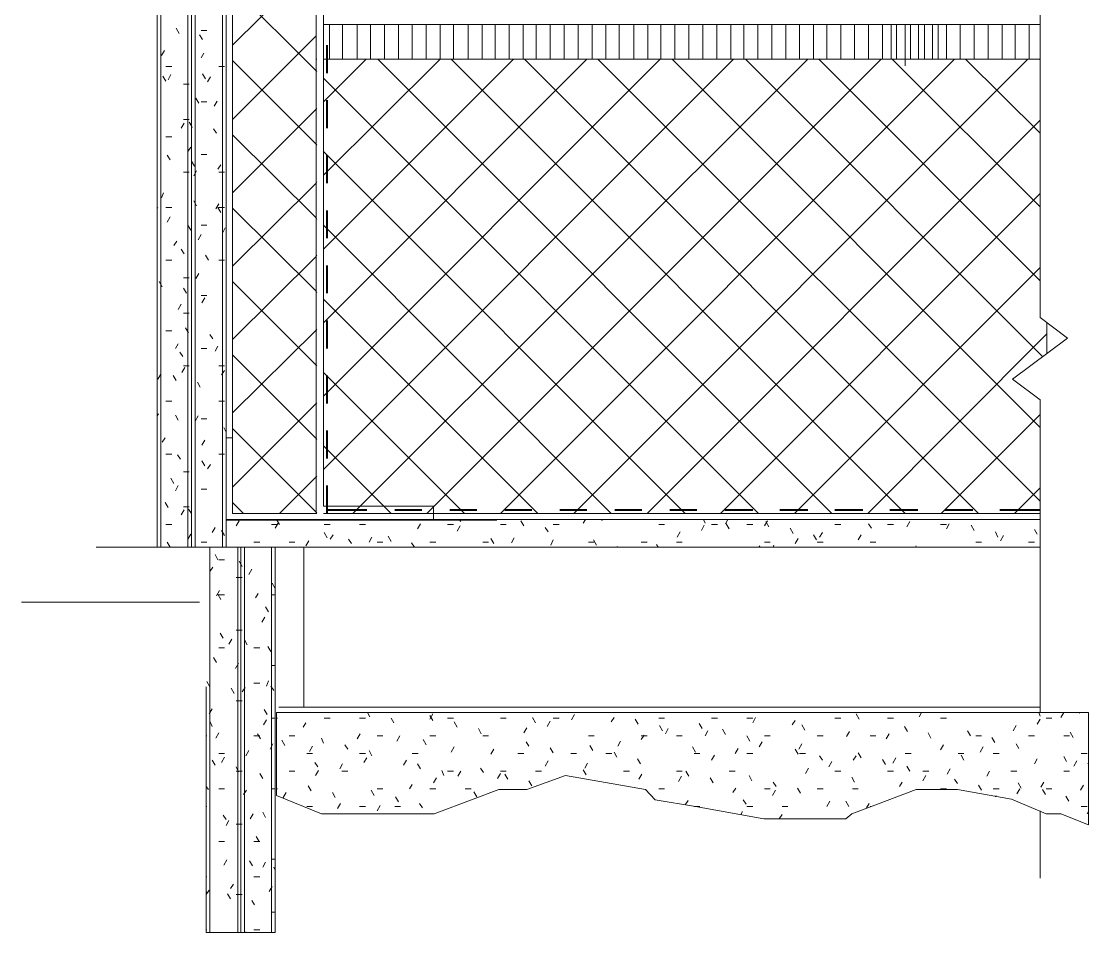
# Model space of a CAD drawing. Header units: inches. Extents: x -293 to 39679, y -468 to 488.
# Drawn here: x 489.35 to 509.2, y 389.05 to 405.99 of the extents above; entities that cross this region are included whole.
import ezdxf

# ---------------------------------------------------------------- set-up
doc = ezdxf.new("R2010")
doc.units = ezdxf.units.IN
doc.header["$MEASUREMENT"] = 0
doc.layers.add('PDF_Geometry', color=7, linetype='Continuous')

msp = doc.modelspace()

# ---------------------------------------------------------------- linework, layer by layer
at = {"layer": 'PDF_Geometry', "color": 253, "lineweight": 9, "true_color": 0xa9a9a9}
for points in [[(491.87344, 412.69463), (491.87344, 396.21502)], [(491.94165, 396.21502), (491.94165, 412.69463)], [(492.4464, 396.21502), (492.4464, 412.70827)], [(492.51461, 396.21502), (492.51461, 412.70827)], [(492.51461, 412.70827), (492.51461, 396.21502)], [(492.58283, 396.21502), (492.58283, 412.70827)], [(493.08758, 396.21502), (493.08758, 412.70827)], [(493.15579, 396.21502), (493.15579, 412.70827)], [(494.97019, 396.97898), (494.97019, 412.70827)], [(493.27857, 412.58549), (493.27857, 396.84255)], [(493.27857, 396.84255), (493.27857, 412.58549)], [(493.27857, 412.58549), (493.27857, 396.84255)], [(494.83377, 396.84255), (494.83377, 412.58549)], [(508.29848, 408.60201), (508.29848, 400.48499)], [(508.29848, 405.92817), (494.97019, 405.92817)], [(494.97019, 405.92817), (494.97019, 405.16421)], [(495.07932, 405.28699), (495.07932, 405.92817)], [(495.32488, 405.28699), (495.32488, 405.92817)], [(495.59772, 405.28699), (495.59772, 405.92817)], [(495.84328, 405.28699), (495.84328, 405.92817)], [(496.10248, 405.28699), (496.10248, 405.92817)], [(496.36168, 405.28699), (496.36168, 405.92817)], [(496.62088, 405.28699), (496.62088, 405.92817)], [(496.88007, 405.28699), (496.88007, 405.92817)], [(497.13927, 405.28699), (497.13927, 405.92817)], [(497.38483, 405.28699), (497.38483, 405.92817)], [(497.65767, 405.28699), (497.65767, 405.92817)], [(497.91687, 405.28699), (497.91687, 405.92817)], [(498.16243, 405.28699), (498.16243, 405.92817)], [(498.42163, 405.28699), (498.42163, 405.92817)], [(498.68083, 405.28699), (498.68083, 405.92817)], [(498.92638, 405.28699), (498.92638, 405.92817)], [(499.18558, 405.28699), (499.18558, 405.92817)], [(499.44478, 405.28699), (499.44478, 405.92817)], [(499.70398, 405.28699), (499.70398, 405.92817)], [(499.96318, 405.28699), (499.96318, 405.92817)], [(500.22238, 405.28699), (500.22238, 405.92817)], [(500.46794, 405.28699), (500.46794, 405.92817)], [(500.74078, 405.28699), (500.74078, 405.92817)], [(500.99998, 405.28699), (500.99998, 405.92817)], [(501.24553, 405.28699), (501.24553, 405.92817)], [(501.50473, 405.28699), (501.50473, 405.92817)], [(501.76393, 405.28699), (501.76393, 405.92817)], [(502.02313, 405.28699), (502.02313, 405.92817)], [(502.28233, 405.28699), (502.28233, 405.92817)], [(502.54153, 405.28699), (502.54153, 405.92817)], [(502.78709, 405.28699), (502.78709, 405.92817)], [(503.04629, 405.28699), (503.04629, 405.92817)], [(503.30549, 405.28699), (503.30549, 405.92817)], [(503.56469, 405.28699), (503.56469, 405.92817)], [(503.82388, 405.28699), (503.82388, 405.92817)], [(504.08308, 405.28699), (504.08308, 405.92817)], [(504.32864, 405.28699), (504.32864, 405.92817)], [(504.58784, 405.28699), (504.58784, 405.92817)], [(504.84704, 405.28699), (504.84704, 405.92817)], [(505.10624, 405.28699), (505.10624, 405.92817)], [(505.36544, 405.28699), (505.36544, 405.92817)], [(505.52914, 405.28699), (505.52914, 405.92817)], [(505.62464, 405.28699), (505.62464, 405.92817)], [(505.78834, 405.16421), (505.78834, 405.92817)], [(505.88384, 405.28699), (505.88384, 405.92817)], [(506.0339, 405.28699), (506.0339, 405.92817)], [(506.14304, 405.28699), (506.14304, 405.92817)], [(506.2931, 405.28699), (506.2931, 405.92817)], [(506.40223, 405.28699), (506.40223, 405.92817)], [(506.5523, 405.28699), (506.5523, 405.92817)], [(506.8115, 405.28699), (506.8115, 405.92817)], [(507.0707, 405.28699), (507.0707, 405.92817)], [(507.32989, 405.28699), (507.32989, 405.92817)], [(507.58909, 405.28699), (507.58909, 405.92817)], [(507.83465, 405.28699), (507.83465, 405.92817)], [(508.09385, 405.28699), (508.09385, 405.92817)], [(492.2827, 405.76446), (492.22813, 405.85996)], [(492.71925, 405.65533), (492.66468, 405.73718)], [(492.69196, 405.81903), (492.8011, 405.81903)], [(492.00986, 405.4507), (491.95529, 405.3552)], [(492.74653, 405.39613), (492.69196, 405.31428)], [(492.03714, 405.15057), (492.14628, 405.15057)], [(493.01937, 405.15057), (493.12851, 405.15057)], [(494.84741, 405.28699), (494.83377, 405.28699)], [(508.29848, 405.28699), (494.97019, 405.28699)], [(505.7747, 405.28699), (494.97019, 405.28699)], [(492.03714, 404.87773), (491.98257, 404.97322)], [(492.13264, 405.00051), (492.07807, 404.90501)], [(492.77381, 404.91866), (492.71925, 405.01415)], [(492.86931, 404.95958), (492.81474, 404.86409)], [(492.36455, 404.82316), (492.47369, 404.82316)], [(492.65104, 404.46847), (492.59647, 404.56396)], [(492.69196, 404.49575), (492.8011, 404.49575)], [(492.99209, 404.50939), (492.93752, 404.4139)], [(492.36455, 404.16834), (492.47369, 404.16834)], [(492.37819, 404.10013), (492.32363, 404.00464)], [(492.51461, 404.04556), (492.47369, 404.11377)], [(492.52826, 404.01828), (492.51461, 404.04556)], [(492.97844, 403.90914), (492.92388, 403.991)], [(492.03714, 403.84093), (492.14628, 403.84093)], [(492.50097, 403.64994), (492.4464, 403.56809)], [(492.11899, 403.41803), (492.06443, 403.49988)], [(492.56918, 403.29525), (492.51461, 403.39074)], [(492.69196, 403.51352), (492.8011, 403.51352)], [(492.36455, 403.18611), (492.47369, 403.18611)], [(492.61011, 403.2134), (492.55554, 403.1179)], [(493.0603, 403.32253), (493.00573, 403.24068)], [(493.01937, 403.18611), (493.12851, 403.18611)], [(491.99622, 402.80414), (491.95529, 402.70864)], [(492.61011, 402.55858), (492.55554, 402.65407)], [(493.01937, 402.59951), (492.9648, 402.50401)], [(491.88708, 402.51765), (491.87344, 402.53129)], [(492.03714, 402.53129), (492.14628, 402.53129)], [(492.11899, 402.35395), (492.06443, 402.25845)], [(493.0603, 402.4358), (493.00573, 402.53129)], [(493.01937, 402.53129), (493.12851, 402.53129)], [(492.50097, 402.10839), (492.4464, 402.20389)], [(492.69196, 402.20389), (492.8011, 402.20389)], [(493.14215, 402.14932), (493.08758, 402.05382)], [(492.69196, 402.02654), (492.63739, 401.93104)], [(492.24177, 401.90376), (492.18721, 401.82191)], [(492.37819, 401.67184), (492.32363, 401.7537)], [(492.82838, 401.54907), (492.77381, 401.64456)], [(492.03714, 401.54907), (492.14628, 401.54907)], [(493.01937, 401.54907), (493.12851, 401.54907)], [(491.96893, 401.05795), (491.91436, 401.15345)], [(492.36455, 401.22166), (492.47369, 401.22166)], [(492.65104, 401.30351), (492.59647, 401.20801)], [(492.41912, 400.93517), (492.36455, 401.03067)], [(492.69196, 400.89425), (492.8011, 400.89425)], [(492.76017, 400.85332), (492.7056, 400.75783)], [(492.32363, 400.73054), (492.26906, 400.63505)], [(492.36455, 400.56684), (492.47369, 400.56684)], [(508.29848, 400.48499), (508.80324, 400.10301)], [(508.42126, 399.81652), (508.42126, 400.38949)], [(492.03714, 400.23943), (492.14628, 400.23943)], [(492.46005, 400.1985), (492.40548, 400.294)], [(492.91023, 400.08937), (492.85567, 400.17122)], [(492.26906, 399.99387), (492.21449, 399.91202)], [(508.80324, 400.10301), (507.78008, 399.33905)], [(492.35091, 399.76196), (492.29634, 399.84381)], [(492.69196, 399.91202), (492.8011, 399.91202)], [(493.00573, 399.95294), (492.95116, 399.85745)], [(492.36455, 399.58461), (492.47369, 399.58461)], [(493.01937, 399.58461), (493.12851, 399.58461)], [(491.94165, 399.43455), (491.88708, 399.33905)], [(492.22813, 399.31177), (492.17356, 399.40726)], [(492.39184, 399.55733), (492.33727, 399.46183)], [(493.12851, 399.50276), (493.07394, 399.4209)], [(492.67832, 399.18899), (492.62375, 399.28448)], [(507.78008, 399.33905), (508.29848, 398.95707)], [(492.03714, 398.92979), (492.14628, 398.92979)], [(493.01937, 398.92979), (493.12851, 398.92979)], [(508.29848, 398.95707), (508.29848, 393.14556)], [(491.90072, 398.69788), (491.87344, 398.65695)], [(492.26906, 398.5751), (492.21449, 398.67059)], [(492.63739, 398.65695), (492.58283, 398.56145)], [(492.69196, 398.60238), (492.8011, 398.60238)], [(493.15579, 398.35682), (493.11487, 398.43868)], [(492.0235, 398.24769), (491.96893, 398.16583)], [(492.76017, 398.20676), (492.7056, 398.11127)], [(493.27857, 398.24769), (493.15579, 398.24769)], [(493.27857, 396.84255), (493.27857, 398.24769)], [(492.03714, 397.94756), (492.14628, 397.94756)], [(492.30998, 397.85207), (492.25542, 397.93392)], [(492.76017, 397.72929), (492.7056, 397.82478)], [(493.01937, 397.94756), (493.12851, 397.94756)], [(492.36455, 397.62015), (492.47369, 397.62015)], [(492.86931, 397.75657), (492.81474, 397.67472)], [(493.15579, 397.702), (493.15579, 397.702)], [(492.18721, 397.40188), (492.13264, 397.49737)], [(492.26906, 397.36095), (492.21449, 397.26546)], [(492.69196, 397.29274), (492.8011, 397.29274)], [(492.07807, 396.95169), (492.0235, 397.04719)], [(492.37819, 396.91077), (492.32363, 396.81527)], [(492.36455, 396.96533), (492.47369, 396.96533)], [(492.51461, 396.84255), (492.46005, 396.92441)], [(492.51461, 396.82891), (492.51461, 396.84255)], [(493.27857, 396.84255), (494.83377, 396.84255)], [(494.83377, 396.84255), (493.27857, 396.84255)], [(493.27857, 396.84255), (494.45179, 396.84255)], [(494.84741, 396.84255), (493.27857, 396.84255)], [(494.45179, 396.84255), (494.84741, 396.84255)], [(497.0165, 396.97898), (494.97019, 396.97898)], [(494.97019, 396.84255), (497.0165, 396.84255)], [(497.0165, 396.84255), (494.97019, 396.84255)], [(497.0165, 396.84255), (497.0165, 396.97898)], [(497.0165, 396.84255), (508.29848, 396.84255)], [(497.0165, 396.71978), (497.0165, 396.84255)], [(497.0165, 396.84255), (498.18971, 396.84255)], [(492.03714, 396.63792), (492.14628, 396.63792)], [(508.29848, 396.73342), (493.15579, 396.73342)], [(493.15579, 396.71978), (497.0165, 396.71978)], [(493.40135, 396.70613), (493.34678, 396.61064)], [(494.0016, 396.63792), (494.11074, 396.63792)], [(494.12438, 396.66521), (494.06981, 396.56971)], [(494.15166, 396.63792), (494.09709, 396.73342)], [(494.98383, 396.63792), (495.09296, 396.63792)], [(495.63865, 396.63792), (495.74778, 396.63792)], [(496.77094, 396.65157), (496.71637, 396.55607)], [(497.0165, 396.71978), (498.18971, 396.71978)], [(497.27569, 396.63792), (497.38483, 396.63792)], [(497.50761, 396.61064), (497.45304, 396.51515)], [(497.52125, 396.69249), (497.49397, 396.73342)], [(498.25792, 396.63792), (498.36706, 396.63792)], [(498.69447, 396.61064), (498.6399, 396.70613)], [(499.24015, 396.63792), (499.34929, 396.63792)], [(499.8404, 396.73342), (499.79948, 396.66521)], [(500.15417, 396.70613), (500.14053, 396.73342)], [(501.20461, 396.63792), (501.31374, 396.63792)], [(502.05042, 396.62428), (501.99585, 396.52879)], [(502.06406, 396.66521), (502.03677, 396.73342)], [(502.18684, 396.63792), (502.29597, 396.63792)], [(502.48696, 396.73342), (502.44604, 396.65157)], [(502.51425, 396.55607), (502.45968, 396.65157)], [(502.84166, 396.63792), (502.95079, 396.63792)], [(503.22363, 396.70613), (503.16907, 396.61064)], [(503.25092, 396.597), (503.19635, 396.69249)], [(504.4787, 396.63792), (504.58784, 396.63792)], [(505.16081, 396.56971), (505.10624, 396.65157)], [(505.46093, 396.63792), (505.57007, 396.63792)], [(505.87019, 396.69249), (505.81563, 396.597)], [(506.44316, 396.63792), (506.5523, 396.63792)], [(506.60687, 396.65157), (506.5523, 396.55607)], [(507.0707, 396.52879), (507.01613, 396.62428)], [(492.50097, 396.46058), (492.4464, 396.36508)], [(492.95116, 396.58336), (492.89659, 396.48786)], [(493.12851, 396.43329), (493.07394, 396.52879)], [(495.0384, 396.39237), (494.98383, 396.48786)], [(495.14753, 396.44693), (495.09296, 396.36508)], [(495.87056, 396.40601), (495.81599, 396.31051)], [(496.22526, 396.32416), (496.17069, 396.41965)], [(498.51712, 396.39237), (498.46255, 396.29687)], [(499.14466, 396.5015), (499.09009, 396.58336)], [(501.60023, 396.5015), (501.54566, 396.40601)], [(503.70111, 396.47422), (503.64654, 396.56971)], [(504.13765, 396.35144), (504.08308, 396.44693)], [(504.24679, 396.48786), (504.19222, 396.40601)], [(504.96982, 396.44693), (504.91525, 396.35144)], [(507.50724, 396.40601), (507.46632, 396.5015)], [(507.61638, 396.43329), (507.56181, 396.3378)], [(508.24391, 396.46058), (508.18934, 396.54243)], [(490.74115, 396.21502), (491.87344, 396.21502)], [(491.87344, 396.21502), (492.51461, 396.21502)], [(492.11899, 396.21502), (492.06443, 396.31051)], [(492.51461, 396.21502), (493.15579, 396.21502)], [(492.69196, 396.31051), (492.8011, 396.31051)], [(492.85567, 389.05294), (492.85567, 396.21502)], [(493.15579, 396.21502), (508.29848, 396.21502)], [(493.15579, 396.21502), (508.29848, 396.21502)], [(493.42863, 396.21502), (493.15579, 396.21502)], [(493.37406, 389.05294), (493.37406, 396.21502)], [(493.42863, 389.05294), (493.42863, 396.21502)], [(494.06981, 396.21502), (493.42863, 396.21502)], [(493.42863, 396.21502), (493.42863, 389.05294)], [(493.49684, 389.05294), (493.49684, 396.21502)], [(493.67419, 396.31051), (493.78333, 396.31051)], [(494.0016, 389.05294), (494.0016, 396.21502)], [(494.06981, 389.05294), (494.06981, 396.21502)], [(494.32901, 396.31051), (494.43815, 396.31051)], [(494.60185, 396.21502), (494.60185, 393.24105)], [(494.69734, 396.3378), (494.64278, 396.2423)], [(495.48858, 396.28323), (495.43402, 396.36508)], [(495.96606, 396.31051), (496.07519, 396.31051)], [(496.6618, 396.21502), (496.60723, 396.29687)], [(496.94829, 396.31051), (497.05742, 396.31051)], [(497.93051, 396.31051), (498.03965, 396.31051)], [(498.13514, 396.28323), (498.08058, 396.37872)], [(499.24015, 396.35144), (499.19923, 396.25595)], [(499.89497, 396.31051), (500.00411, 396.31051)], [(500.04503, 396.25595), (499.99046, 396.35144)], [(500.44065, 396.21502), (500.42701, 396.22866)], [(500.8772, 396.31051), (500.98634, 396.31051)], [(501.19097, 396.21502), (501.16368, 396.26959)], [(501.53202, 396.31051), (501.64115, 396.31051)], [(503.08721, 396.21502), (503.07357, 396.2423)], [(503.16907, 396.31051), (503.2782, 396.31051)], [(503.34641, 396.25595), (503.33277, 396.21502)], [(503.7966, 396.37872), (503.74203, 396.28323)], [(504.15129, 396.31051), (504.26043, 396.31051)], [(505.13352, 396.31051), (505.24266, 396.31051)], [(505.99297, 396.2423), (505.97933, 396.21502)], [(507.09798, 396.31051), (507.20712, 396.31051)], [(508.08021, 396.31051), (508.18934, 396.31051)], [(493.00573, 395.9831), (492.95116, 396.0786)], [(492.91023, 395.84668), (492.85567, 395.76483)], [(493.01937, 395.9831), (493.12851, 395.9831)], [(493.42863, 395.90125), (493.40135, 395.95582)], [(493.45592, 395.86033), (493.42863, 395.90125)], [(493.63326, 395.80576), (493.5787, 395.71026)], [(493.34678, 395.6557), (493.42863, 395.6557)], [(493.42863, 395.6557), (493.45592, 395.6557)], [(493.03301, 395.41014), (492.97844, 395.31464)], [(494.06981, 395.45106), (494.01524, 395.54656)], [(493.0603, 395.24643), (493.00573, 395.34193)], [(493.01937, 395.32829), (493.12851, 395.32829)], [(493.75604, 395.35557), (493.70147, 395.27372)], [(494.0016, 395.32829), (494.06981, 395.32829)], [(489.34966, 395.19187), (492.66468, 395.19187)], [(493.94703, 395.01452), (493.89246, 395.11001)], [(493.87882, 394.91902), (493.82425, 394.82353)], [(493.10122, 394.5234), (493.04666, 394.6189)], [(493.34678, 394.67347), (493.42863, 394.67347)], [(493.42863, 394.67347), (493.45592, 394.67347)], [(493.26493, 394.50976), (493.21036, 394.41427)], [(493.55141, 394.40063), (493.49684, 394.49612)], [(493.01937, 394.34606), (493.12851, 394.34606)], [(493.67419, 394.34606), (493.78333, 394.34606)], [(493.98796, 394.27785), (493.93339, 394.37334)], [(492.97844, 394.07322), (492.92388, 394.16871)], [(493.38771, 394.05957), (493.33314, 393.96408)], [(494.0016, 394.01865), (494.06981, 394.01865)], [(492.78746, 393.62303), (492.78746, 389.05294)], [(492.85567, 393.62303), (492.8011, 393.71852)], [(493.67419, 393.69124), (493.78333, 393.69124)], [(493.94703, 393.73216), (493.90611, 393.63667)], [(494.04253, 393.55482), (493.98796, 393.63667)], [(493.30585, 393.50025), (493.25129, 393.59574)], [(493.51049, 393.60939), (493.45592, 393.52753)], [(492.89659, 393.21377), (492.84202, 393.11827)], [(493.34678, 393.36383), (493.42863, 393.36383)], [(493.42863, 393.36383), (493.45592, 393.36383)], [(493.91975, 393.10463), (493.86518, 393.20012)], [(494.0016, 393.03642), (494.06981, 393.03642)], [(494.09709, 393.03642), (494.11074, 393.03642)], [(494.98383, 393.03642), (495.09296, 393.03642)], [(495.63865, 393.03642), (495.74778, 393.03642)], [(495.82964, 393.0637), (495.78871, 393.14556)], [(496.27982, 392.95457), (496.22526, 393.03642)], [(497.00285, 393.11827), (496.94829, 393.02278)], [(497.00285, 392.99549), (496.94829, 393.09099)], [(497.27569, 393.03642), (497.38483, 393.03642)], [(497.39847, 393.14556), (497.38483, 393.14556)], [(498.25792, 393.03642), (498.36706, 393.03642)], [(498.91274, 392.95457), (498.85817, 393.05006)], [(499.24015, 393.03642), (499.34929, 393.03642)], [(499.63577, 393.10463), (499.5812, 393.00914)], [(500.37244, 393.05006), (500.31787, 392.96821)], [(500.82263, 392.92728), (500.76806, 393.02278)], [(501.20461, 393.03642), (501.31374, 393.03642)], [(502.18684, 393.03642), (502.29597, 393.03642)], [(502.84166, 393.03642), (502.95079, 393.03642)], [(503.00536, 393.05006), (502.95079, 392.95457)], [(504.4787, 393.03642), (504.58784, 393.03642)], [(504.92889, 393.02278), (504.87432, 393.11827)], [(505.46093, 393.03642), (505.57007, 393.03642)], [(506.08847, 393.14556), (506.04754, 393.0637)], [(506.44316, 393.03642), (506.5523, 393.03642)], [(508.29848, 393.02278), (508.24391, 392.92728)], [(508.29848, 393.07735), (508.2712, 393.14556)], [(508.40762, 393.03642), (508.51675, 393.03642)], [(508.73503, 393.14556), (508.68046, 393.05006)], [(509.03515, 393.13191), (509.02151, 393.14556)], [(492.89659, 392.88636), (492.85567, 392.98185)], [(493.90611, 393.00914), (493.85154, 392.91364)], [(494.64278, 392.95457), (494.58821, 392.87271)], [(497.45304, 392.87271), (497.39847, 392.96821)], [(497.90323, 392.74994), (497.84866, 392.84543)], [(498.74904, 392.85907), (498.69447, 392.76358)], [(499.18558, 392.98185), (499.13101, 392.88636)], [(501.27282, 392.8045), (501.21825, 392.9)], [(501.38196, 392.84543), (501.32739, 392.74994)], [(502.00949, 392.84543), (501.95492, 392.94092)], [(502.44604, 392.73629), (502.39147, 392.83179)], [(503.74203, 392.99549), (503.68746, 392.91364)], [(503.91938, 392.81815), (503.86481, 392.91364)], [(505.82927, 392.79086), (505.7747, 392.88636)], [(507.84829, 392.9), (507.79372, 392.8045)], [(492.78746, 392.70901), (492.8011, 392.70901)], [(493.01937, 392.76358), (492.9648, 392.66808)], [(493.67419, 392.70901), (493.78333, 392.70901)], [(493.79697, 392.65444), (493.7424, 392.74994)], [(494.24716, 392.53166), (494.19259, 392.62716)], [(494.32901, 392.70901), (494.43815, 392.70901)], [(494.97019, 392.57259), (494.92926, 392.66808)], [(495.65229, 392.74994), (495.59772, 392.65444)], [(495.96606, 392.70901), (496.07519, 392.70901)], [(496.38896, 392.70901), (496.33439, 392.61352)], [(496.88007, 392.54531), (496.82551, 392.6408)], [(496.94829, 392.70901), (497.05742, 392.70901)], [(497.93051, 392.70901), (498.03965, 392.70901)], [(499.89497, 392.70901), (500.00411, 392.70901)], [(500.93177, 392.72265), (500.8772, 392.6408)], [(500.8772, 392.70901), (500.98634, 392.70901)], [(501.53202, 392.70901), (501.64115, 392.70901)], [(502.11863, 392.8045), (502.06406, 392.70901)], [(502.89622, 392.61352), (502.84166, 392.70901)], [(503.16907, 392.70901), (503.2782, 392.70901)], [(504.15129, 392.70901), (504.26043, 392.70901)], [(504.75154, 392.79086), (504.69698, 392.69537)], [(505.13352, 392.70901), (505.24266, 392.70901)], [(505.48822, 392.74994), (505.43365, 392.65444)], [(506.26581, 392.66808), (506.21125, 392.76358)], [(507.00248, 392.70901), (506.94792, 392.8045)], [(507.09798, 392.70901), (507.20712, 392.70901)], [(507.45267, 392.58623), (507.3981, 392.68173)], [(508.08021, 392.70901), (508.18934, 392.70901)], [(508.73503, 392.70901), (508.84416, 392.70901)], [(508.91237, 392.68173), (508.85781, 392.77722)], [(493.5787, 392.43617), (493.52413, 392.34067)], [(494.02888, 392.55895), (493.97432, 392.46345)], [(494.76556, 392.51802), (494.71099, 392.42253)], [(495.42037, 392.46345), (495.36581, 392.54531)], [(495.87056, 392.34067), (495.81599, 392.43617)], [(497.39847, 392.50438), (497.3439, 392.40888)], [(498.13514, 392.46345), (498.08058, 392.36796)], [(498.78996, 392.51802), (498.7354, 392.59987)], [(499.24015, 392.39524), (499.18558, 392.49074)], [(499.97682, 392.43617), (499.92225, 392.53166)], [(500.49522, 392.61352), (500.44065, 392.51802)], [(501.88671, 392.40888), (501.83214, 392.50438)], [(502.67795, 392.47709), (502.62338, 392.3816)], [(503.12814, 392.59987), (503.07357, 392.50438)], [(503.7966, 392.36796), (503.74203, 392.46345)], [(503.86481, 392.55895), (503.81024, 392.46345)], [(506.49773, 392.54531), (506.44316, 392.44981)], [(507.2344, 392.50438), (507.17983, 392.40888)], [(507.90286, 392.47709), (507.84829, 392.55895)], [(492.95116, 392.16333), (492.89659, 392.25882)], [(493.01937, 392.3816), (493.12851, 392.3816)], [(493.12851, 392.31339), (493.07394, 392.2179)], [(494.65642, 392.3816), (494.76556, 392.3816)], [(495.63865, 392.3816), (495.74778, 392.3816)], [(495.77507, 392.29975), (495.7205, 392.2179)], [(496.51174, 392.25882), (496.45717, 392.16333)], [(496.62088, 392.3816), (496.73001, 392.3816)], [(498.58533, 392.3816), (498.69447, 392.3816)], [(499.14466, 392.24518), (499.09009, 392.14969)], [(499.56756, 392.3816), (499.6767, 392.3816)], [(500.22238, 392.3816), (500.33152, 392.3816)], [(500.42701, 392.31339), (500.37244, 392.40888)], [(500.86356, 392.19061), (500.80899, 392.28611)], [(501.85943, 392.3816), (501.96856, 392.3816)], [(502.24141, 392.35432), (502.18684, 392.25882)], [(502.84166, 392.3816), (502.95079, 392.3816)], [(503.82388, 392.3816), (503.93302, 392.3816)], [(504.24679, 392.25882), (504.19222, 392.34067)], [(504.42414, 392.23154), (504.36957, 392.13604)], [(504.87432, 392.34067), (504.81975, 392.25882)], [(504.96982, 392.29975), (504.91525, 392.39524)], [(505.42001, 392.17697), (505.36544, 392.27246)], [(505.61099, 392.29975), (505.55643, 392.20425)], [(505.78834, 392.3816), (505.89748, 392.3816)], [(506.77057, 392.3816), (506.87971, 392.3816)], [(506.87971, 392.25882), (506.82514, 392.35432)], [(507.42539, 392.3816), (507.53453, 392.3816)], [(508.24391, 392.28611), (508.18934, 392.19061)], [(508.7896, 392.23154), (508.73503, 392.32703)], [(508.98058, 392.24518), (508.92602, 392.14969)], [(509.06244, 392.3816), (509.17157, 392.3816)], [(493.38771, 392.04055), (493.34678, 392.13604)], [(493.34678, 392.05419), (493.42863, 392.05419)], [(493.42863, 392.05419), (493.45592, 392.05419)], [(494.32901, 392.05419), (494.43815, 392.05419)], [(494.86105, 392.13604), (494.80648, 392.2179)], [(494.87469, 392.06783), (494.82012, 391.97234)], [(495.32488, 392.19061), (495.27031, 392.09512)], [(495.31124, 392.05419), (495.42037, 392.05419)], [(496.77094, 392.09512), (496.71637, 392.19061)], [(497.20748, 391.97234), (497.16656, 392.06783)], [(497.27569, 392.05419), (497.38483, 392.05419)], [(497.52125, 392.05419), (497.46668, 391.9587)], [(497.94416, 392.02691), (497.88959, 392.10876)], [(498.25792, 392.05419), (498.36706, 392.05419)], [(498.91274, 392.05419), (499.02188, 392.05419)], [(499.85404, 391.98598), (499.79948, 392.08148)], [(499.88133, 392.20425), (499.82676, 392.10876)], [(500.54979, 392.05419), (500.65893, 392.05419)], [(501.53202, 392.05419), (501.64115, 392.05419)], [(501.76393, 391.9587), (501.70936, 392.05419)], [(502.51425, 392.05419), (502.62338, 392.05419)], [(503.98759, 392.10876), (503.93302, 392.01326)], [(504.4787, 392.05419), (504.58784, 392.05419)], [(505.46093, 392.05419), (505.57007, 392.05419)], [(505.87019, 392.05419), (505.81563, 392.14969)], [(506.11575, 392.05419), (506.22489, 392.05419)], [(506.62051, 392.09512), (506.56594, 391.99962)], [(507.35718, 392.05419), (507.30261, 391.9587)], [(507.7528, 392.05419), (507.86193, 392.05419)], [(508.73503, 392.05419), (508.84416, 392.05419)], [(509.19886, 392.19061), (509.18521, 392.20425)], [(493.83789, 391.91777), (493.78333, 392.01326)], [(497.07106, 391.93141), (497.0165, 391.83592)], [(498.25792, 392.01326), (498.20335, 391.91777)], [(498.39434, 391.90413), (498.33978, 391.99962)], [(498.84453, 391.78135), (498.78996, 391.87684)], [(500.89084, 391.99962), (500.83627, 391.90413)], [(501.62751, 391.9587), (501.57294, 391.8632)], [(502.21412, 391.83592), (502.15955, 391.93141)], [(502.93715, 391.87684), (502.88258, 391.97234)], [(503.38734, 391.76771), (503.33277, 391.84956)], [(504.84704, 391.84956), (504.79247, 391.94505)], [(505.73377, 391.84956), (505.6792, 391.76771)], [(506.17032, 391.97234), (506.11575, 391.87684)], [(506.75693, 391.82228), (506.70236, 391.90413)], [(507.94379, 391.74042), (507.88922, 391.83592)], [(508.36669, 391.84956), (508.31212, 391.75407)], [(492.82838, 391.71314), (492.78746, 391.76771)], [(493.01937, 391.72678), (493.12851, 391.72678)], [(493.53777, 391.6995), (493.4832, 391.61764)], [(494.0016, 391.72678), (494.06981, 391.72678)], [(494.09709, 391.72678), (494.11074, 391.72678)], [(494.27444, 391.65857), (494.21987, 391.56308)], [(494.73827, 391.68586), (494.6837, 391.78135)], [(495.18846, 391.56308), (495.13389, 391.65857)], [(495.91149, 391.604), (495.85692, 391.6995)], [(495.96606, 391.72678), (496.07519, 391.72678)], [(496.62088, 391.80863), (496.56631, 391.72678)], [(496.94829, 391.72678), (497.05742, 391.72678)], [(497.6031, 391.72678), (497.71224, 391.72678)], [(497.82138, 391.57672), (497.76681, 391.67221)], [(501.20461, 391.72678), (501.31374, 391.72678)], [(502.63703, 391.74042), (502.58246, 391.65857)], [(503.16907, 391.72678), (503.2782, 391.72678)], [(503.3737, 391.6995), (503.31913, 391.604)], [(503.83753, 391.64493), (503.78296, 391.74042)], [(504.15129, 391.72678), (504.26043, 391.72678)], [(504.80611, 391.72678), (504.91525, 391.72678)], [(506.44316, 391.72678), (506.5523, 391.72678)], [(507.20712, 391.6995), (507.15255, 391.79499)], [(507.42539, 391.72678), (507.53453, 391.72678)], [(507.9165, 391.72678), (507.86193, 391.63129)], [(508.39398, 391.61764), (508.33941, 391.71314)], [(508.40762, 391.72678), (508.51675, 391.72678)], [(509.10336, 391.79499), (509.04879, 391.6995)], [(495.28395, 391.45394), (495.22939, 391.35845)], [(496.36168, 391.48122), (496.30711, 391.57672)], [(496.81186, 391.37209), (496.7573, 391.45394)], [(501.75029, 391.50851), (501.69572, 391.42666)], [(502.82801, 391.4403), (502.77345, 391.52215)], [(504.38321, 391.49487), (504.32864, 391.39937)], [(504.7379, 391.39937), (504.68333, 391.49487)], [(505.11988, 391.45394), (505.06531, 391.37209)], [(507.47996, 391.604), (507.46632, 391.57672)], [(508.83052, 391.49487), (508.77595, 391.59036)], [(492.78746, 391.39937), (492.8011, 391.39937)], [(493.15579, 391.15381), (493.10122, 391.23567)], [(493.66055, 391.26295), (493.60598, 391.16746)], [(493.89246, 391.19474), (493.83789, 391.29024)], [(494.65642, 391.39937), (494.76556, 391.39937)], [(495.63865, 391.39937), (495.74778, 391.39937)], [(496.02062, 391.41301), (495.96606, 391.31752)], [(496.29347, 391.39937), (496.4026, 391.39937)], [(501.85943, 391.39937), (501.96856, 391.39937)], [(502.7598, 391.30388), (502.73252, 391.24931)], [(502.84166, 391.39937), (502.95079, 391.39937)], [(503.49647, 391.24931), (503.44191, 391.16746)], [(503.49647, 391.39937), (503.60561, 391.39937)], [(505.13352, 391.39937), (505.14716, 391.39937)], [(508.29848, 391.31752), (508.29848, 390.06245)], [(509.06244, 391.39937), (509.17157, 391.39937)], [(509.19886, 391.30388), (509.17157, 391.26295)], [(493.21036, 391.14017), (493.15579, 391.04468)], [(493.34678, 391.07196), (493.42863, 391.07196)], [(493.42863, 391.07196), (493.45592, 391.07196)], [(493.76968, 390.74455), (493.71512, 390.84005)], [(493.01937, 390.74455), (493.12851, 390.74455)], [(493.67419, 390.74455), (493.78333, 390.74455)], [(493.16943, 390.4035), (493.11487, 390.30801)], [(493.64691, 390.29436), (493.59234, 390.38986)], [(493.89246, 390.36258), (493.83789, 390.26708)], [(494.0016, 390.41714), (494.06981, 390.41714)], [(494.06981, 390.21251), (494.04253, 390.26708)], [(492.78746, 390.08973), (492.8011, 390.08973)], [(493.67419, 390.08973), (493.78333, 390.08973)], [(492.84202, 389.84418), (492.78746, 389.76232)], [(493.29221, 389.95331), (493.23764, 389.87146)], [(494.01524, 389.91239), (493.96067, 389.81689)], [(492.8011, 389.80325), (492.78746, 389.80325)], [(493.23764, 389.68047), (493.18308, 389.77597)], [(493.34678, 389.76232), (493.42863, 389.76232)], [(493.42863, 389.76232), (493.45592, 389.76232)], [(493.68783, 389.57134), (493.63326, 389.65319)], [(494.0016, 389.43491), (494.06981, 389.43491)], [(492.78746, 389.10751), (492.8011, 389.10751)], [(492.8011, 389.10751), (492.78746, 389.10751)], [(492.78746, 389.05294), (493.42863, 389.05294)], [(493.42863, 389.05294), (494.06981, 389.05294)], [(493.52413, 389.06658), (493.52413, 389.05294)], [(493.67419, 389.10751), (493.78333, 389.10751)]]:
    msp.add_lwpolyline(points, dxfattribs=at)
at = {"layer": 'PDF_Geometry', "color": 253, "lineweight": 9, "true_color": 0xb1b1b1}
for points in [[(493.27857, 405.54619), (494.83377, 407.08774)], [(494.83377, 405.06872), (493.27857, 406.62391)], [(493.27857, 404.16834), (494.83377, 405.72354)], [(494.83377, 403.70451), (493.27857, 405.25971)], [(494.97019, 404.49575), (495.76143, 405.28699)], [(494.97019, 403.13155), (497.13927, 405.28699)], [(494.97019, 401.7537), (498.50348, 405.28699)], [(494.97019, 400.38949), (499.86769, 405.28699)], [(494.97019, 399.02528), (501.23189, 405.28699)], [(494.97019, 397.66108), (502.5961, 405.28699)], [(495.51587, 396.84255), (503.97395, 405.28699)], [(504.42414, 396.84255), (495.9797, 405.28699)], [(496.89372, 396.84255), (505.33815, 405.28699)], [(505.78834, 396.84255), (497.3439, 405.28699)], [(498.25792, 396.84255), (506.70236, 405.28699)], [(507.15255, 396.84255), (498.70811, 405.28699)], [(499.62213, 396.84255), (508.06657, 405.28699)], [(508.29848, 397.07447), (500.07232, 405.28699)], [(508.29848, 398.43868), (501.45017, 405.28699)], [(508.33941, 399.76196), (502.81437, 405.28699)], [(508.29848, 401.16709), (504.17858, 405.28699)], [(508.29848, 402.54494), (505.54278, 405.28699)], [(508.29848, 403.90914), (506.90699, 405.28699)], [(508.29848, 405.27335), (508.28484, 405.28699)], [(494.84741, 405.05508), (494.83377, 405.06872)], [(503.05993, 396.84255), (494.97019, 404.9323)], [(493.27857, 402.80414), (494.83377, 404.35933)], [(494.83377, 404.35933), (494.84741, 404.37297)], [(500.98634, 396.84255), (508.29848, 404.1547)], [(494.83377, 402.34031), (493.27857, 403.88186)], [(494.84741, 403.69087), (494.83377, 403.70451)], [(501.69572, 396.84255), (494.97019, 403.56809)], [(493.27857, 401.43993), (494.83377, 402.98148)], [(494.83377, 402.98148), (494.84741, 403.00877)], [(502.35054, 396.84255), (508.29848, 402.79049)], [(494.83377, 400.9761), (493.27857, 402.51765)], [(494.84741, 402.31302), (494.83377, 402.34031)], [(500.31787, 396.84255), (494.97019, 402.20389)], [(493.27857, 400.07572), (494.83377, 401.61728)], [(494.83377, 401.61728), (494.84741, 401.64456)], [(503.72839, 396.84255), (508.29848, 401.41265)], [(494.83377, 399.59825), (493.27857, 401.15345)], [(494.84741, 400.94882), (494.83377, 400.9761)], [(498.95367, 396.84255), (494.97019, 400.82604)], [(493.27857, 398.71152), (494.83377, 400.25307)], [(494.83377, 400.25307), (494.84741, 400.26671)], [(505.0926, 396.84255), (508.42126, 400.18486)], [(494.83377, 398.23405), (493.27857, 399.78924)], [(494.84741, 399.58461), (494.83377, 399.59825)], [(497.58946, 396.84255), (494.97019, 399.46183)], [(493.27857, 397.33367), (494.83377, 398.88886)], [(494.83377, 398.88886), (494.84741, 398.90251)], [(506.4568, 396.84255), (508.29848, 398.68423)], [(494.83377, 396.86984), (493.27857, 398.42503)], [(494.84741, 398.2204), (494.83377, 398.23405)], [(496.22526, 396.84255), (494.97019, 398.09762)], [(494.15166, 396.84255), (494.83377, 397.52466)], [(494.83377, 397.52466), (494.84741, 397.5383)], [(507.82101, 396.84255), (508.29848, 397.32003)], [(493.4832, 396.84255), (493.27857, 397.04719)], [(494.84741, 396.8562), (494.83377, 396.86984)]]:
    msp.add_lwpolyline(points, dxfattribs=at)
at = {"layer": 'PDF_Geometry', "color": 253, "lineweight": 40, "true_color": 0xa9a9a9}
for points in [[(495.0384, 405.02779), (495.0384, 405.54619)], [(495.0384, 404.00464), (495.0384, 404.52304)], [(495.0384, 402.98148), (495.0384, 403.49988)], [(495.0384, 401.95833), (495.0384, 402.47673)], [(495.0384, 400.93517), (495.0384, 401.45357)], [(495.0384, 399.91202), (495.0384, 400.43042)], [(495.0384, 398.88886), (495.0384, 399.40726)], [(495.0384, 397.86571), (495.0384, 398.38411)], [(495.0384, 396.84255), (495.0384, 397.36095)], [(495.0384, 396.91077), (495.77507, 396.91077)], [(496.29347, 396.91077), (496.79822, 396.91077)], [(497.31662, 396.91077), (497.82138, 396.91077)], [(498.33978, 396.91077), (498.84453, 396.91077)], [(499.36293, 396.91077), (499.86769, 396.91077)], [(500.38608, 396.91077), (500.89084, 396.91077)], [(501.40924, 396.91077), (501.914, 396.91077)], [(502.43239, 396.91077), (502.95079, 396.91077)], [(503.45555, 396.91077), (503.97395, 396.91077)], [(504.4787, 396.91077), (504.9971, 396.91077)], [(505.50186, 396.91077), (506.02026, 396.91077)], [(506.52501, 396.91077), (507.04341, 396.91077)], [(507.54817, 396.91077), (508.29848, 396.91077)]]:
    msp.add_lwpolyline(points, dxfattribs=at)
at = {"layer": 'PDF_Geometry', "color": 253, "lineweight": 18, "true_color": 0xa9a9a9}
for points in [[(508.29848, 393.24105), (494.13802, 393.24105)], [(494.09709, 393.14556), (494.09709, 391.604)], [(509.19886, 393.14556), (494.09709, 393.14556)], [(508.29848, 393.14556), (494.13802, 393.14556)], [(509.19886, 391.05832), (509.19886, 393.14556)], [(498.74904, 391.71314), (499.47207, 391.97234)], [(499.47207, 391.97234), (500.95905, 391.71314)], [(497.75317, 391.53579), (498.23064, 391.71314)], [(498.23064, 391.71314), (498.74904, 391.71314)], [(500.95905, 391.71314), (501.1364, 391.52215)], [(505.26994, 391.4403), (505.99297, 391.71314)], [(505.99297, 391.71314), (506.75693, 391.71314)], [(506.75693, 391.71314), (507.76644, 391.53579)], [(494.09709, 391.604), (494.92926, 391.26295)], [(497.03014, 391.26295), (497.75317, 391.53579)], [(501.1364, 391.52215), (501.88671, 391.39937)], [(504.79247, 391.26295), (505.26994, 391.4403)], [(507.76644, 391.53579), (508.40762, 391.26295)], [(494.92926, 391.26295), (496.52538, 391.26295)], [(496.52538, 391.26295), (497.03014, 391.26295)], [(501.88671, 391.39937), (503.15542, 391.16746)], [(504.68333, 391.16746), (504.79247, 391.26295)], [(508.40762, 391.26295), (508.68046, 391.26295)], [(508.68046, 391.26295), (509.19886, 391.05832)], [(503.15542, 391.16746), (503.91938, 391.16746)], [(503.91938, 391.16746), (504.68333, 391.16746)]]:
    msp.add_lwpolyline(points, dxfattribs=at)

doc.saveas('drawing.dxf')
